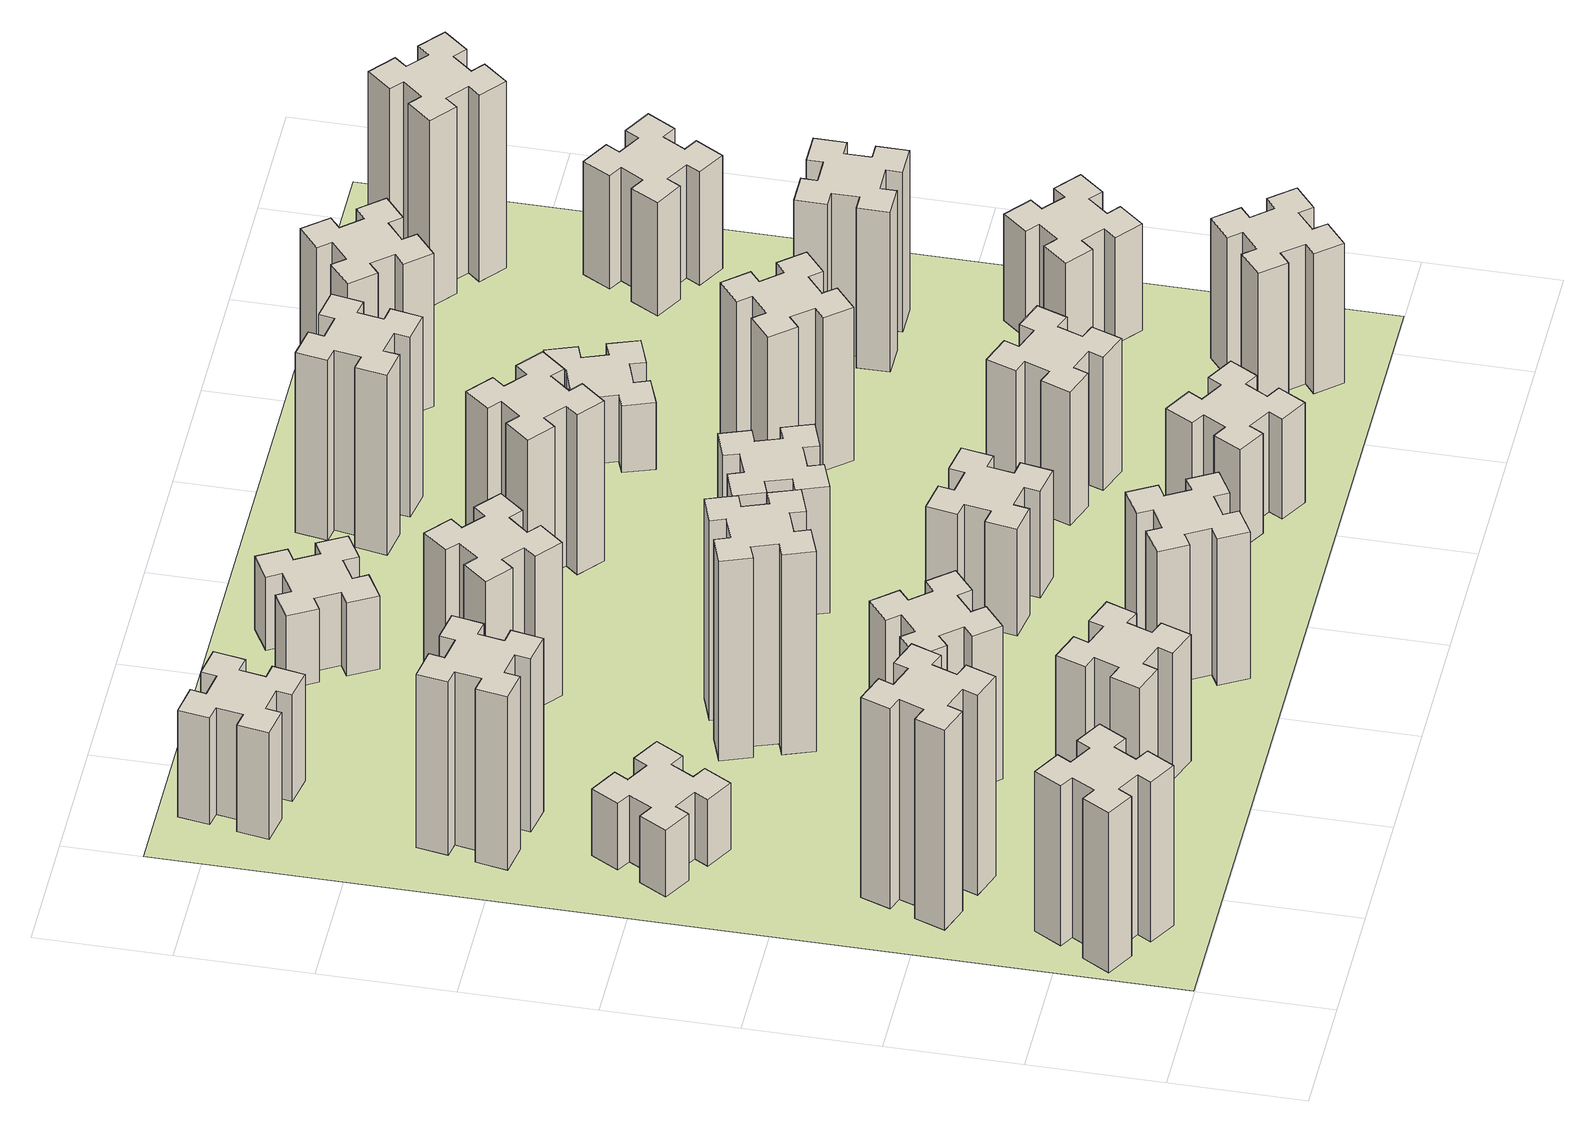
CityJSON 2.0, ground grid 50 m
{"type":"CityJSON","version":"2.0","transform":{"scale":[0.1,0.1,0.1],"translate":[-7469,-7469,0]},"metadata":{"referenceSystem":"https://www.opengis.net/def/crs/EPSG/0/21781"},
"CityObjects":{
"building1":{"type":"Building","attributes":{"class":"1000","function":"1000","usage":"1000","yearOfConstruction":2016,"roofType":"1000","measuredHeight":72,"storeysAboveGround":30,"storeysBelowGround":0},"geometry":[{"type":"Solid","lod":"1","boundaries":[[[[0,1,2,3,4,5,6,7,8,9,10,11,12,13,14,15,16,17,18,19]],[[17,16,20,21]],[[16,15,22,20]],[[15,14,23,22]],[[14,13,24,23]],[[13,12,25,24]],[[12,11,26,25]],[[11,10,27,26]],[[10,9,28,27]],[[9,8,29,28]],[[8,7,30,29]],[[7,6,31,30]],[[6,5,32,31]],[[5,4,33,32]],[[4,3,34,33]],[[3,2,35,34]],[[2,1,36,35]],[[1,0,37,36]],[[0,19,38,37]],[[19,18,39,38]],[[18,17,21,39]],[[24,25,26,27,28,29,30,31,32,33,34,35,36,37,38,39,21,20,22,23]]]]}]},
"building2":{"type":"Building","attributes":{"class":"1000","function":"1000","usage":"1000","yearOfConstruction":2016,"roofType":"1000","measuredHeight":90,"storeysAboveGround":30,"storeysBelowGround":0},"geometry":[{"type":"Solid","lod":"1","boundaries":[[[[40,41,42,43,44,45,46,47,48,49,50,51,52,53,54,55,56,57,58,59]],[[57,56,60,61]],[[56,55,62,60]],[[55,54,63,62]],[[54,53,64,63]],[[53,52,65,64]],[[52,51,66,65]],[[51,50,67,66]],[[50,49,68,67]],[[49,48,69,68]],[[48,47,70,69]],[[47,46,71,70]],[[46,45,72,71]],[[45,44,73,72]],[[44,43,74,73]],[[43,42,75,74]],[[42,41,76,75]],[[41,40,77,76]],[[40,59,78,77]],[[59,58,79,78]],[[58,57,61,79]],[[64,65,66,67,68,69,70,71,72,73,74,75,76,77,78,79,61,60,62,63]]]]}]},
"building3":{"type":"Building","attributes":{"class":"1000","function":"1000","usage":"1000","yearOfConstruction":2016,"roofType":"1000","measuredHeight":30,"storeysAboveGround":30,"storeysBelowGround":0},"geometry":[{"type":"Solid","lod":"1","boundaries":[[[[80,81,82,83,84,85,86,87,88,89,90,91,92,93,94,95,96,97,98,99]],[[97,96,100,101]],[[96,95,102,100]],[[95,94,103,102]],[[94,93,104,103]],[[93,92,105,104]],[[92,91,106,105]],[[91,90,107,106]],[[90,89,108,107]],[[89,88,109,108]],[[88,87,110,109]],[[87,86,111,110]],[[86,85,112,111]],[[85,84,113,112]],[[84,83,114,113]],[[83,82,115,114]],[[82,81,116,115]],[[81,80,117,116]],[[80,99,118,117]],[[99,98,119,118]],[[98,97,101,119]],[[104,105,106,107,108,109,110,111,112,113,114,115,116,117,118,119,101,100,102,103]]]]}]},
"building4":{"type":"Building","attributes":{"class":"1000","function":"1000","usage":"1000","yearOfConstruction":2016,"roofType":"1000","measuredHeight":78,"storeysAboveGround":30,"storeysBelowGround":0},"geometry":[{"type":"Solid","lod":"1","boundaries":[[[[120,121,122,123,124,125,126,127,128,129,130,131,132,133,134,135,136,137,138,139]],[[137,136,140,141]],[[136,135,142,140]],[[135,134,143,142]],[[134,133,144,143]],[[133,132,145,144]],[[132,131,146,145]],[[131,130,147,146]],[[130,129,148,147]],[[129,128,149,148]],[[128,127,150,149]],[[127,126,151,150]],[[126,125,152,151]],[[125,124,153,152]],[[124,123,154,153]],[[123,122,155,154]],[[122,121,156,155]],[[121,120,157,156]],[[120,139,158,157]],[[139,138,159,158]],[[138,137,141,159]],[[144,145,146,147,148,149,150,151,152,153,154,155,156,157,158,159,141,140,142,143]]]]}]},
"building5":{"type":"Building","attributes":{"class":"1000","function":"1000","usage":"1000","yearOfConstruction":2016,"roofType":"1000","measuredHeight":57,"storeysAboveGround":30,"storeysBelowGround":0},"geometry":[{"type":"Solid","lod":"1","boundaries":[[[[160,161,162,163,164,165,166,167,168,169,170,171,172,173,174,175,176,177,178,179]],[[177,176,180,181]],[[176,175,182,180]],[[175,174,183,182]],[[174,173,184,183]],[[173,172,185,184]],[[172,171,186,185]],[[171,170,187,186]],[[170,169,188,187]],[[169,168,189,188]],[[168,167,190,189]],[[167,166,191,190]],[[166,165,192,191]],[[165,164,193,192]],[[164,163,194,193]],[[163,162,195,194]],[[162,161,196,195]],[[161,160,197,196]],[[160,179,198,197]],[[179,178,199,198]],[[178,177,181,199]],[[184,185,186,187,188,189,190,191,192,193,194,195,196,197,198,199,181,180,182,183]]]]}]},
"building6":{"type":"Building","attributes":{"class":"1000","function":"1000","usage":"1000","yearOfConstruction":2016,"roofType":"1000","measuredHeight":69,"storeysAboveGround":30,"storeysBelowGround":0},"geometry":[{"type":"Solid","lod":"1","boundaries":[[[[200,201,202,203,204,205,206,207,208,209,210,211,212,213,214,215,216,217,218,219]],[[217,216,220,221]],[[216,215,222,220]],[[215,214,223,222]],[[214,213,224,223]],[[213,212,225,224]],[[212,211,226,225]],[[211,210,227,226]],[[210,209,228,227]],[[209,208,229,228]],[[208,207,230,229]],[[207,206,231,230]],[[206,205,232,231]],[[205,204,233,232]],[[204,203,234,233]],[[203,202,235,234]],[[202,201,236,235]],[[201,200,237,236]],[[200,219,238,237]],[[219,218,239,238]],[[218,217,221,239]],[[224,225,226,227,228,229,230,231,232,233,234,235,236,237,238,239,221,220,222,223]]]]}]},
"building7":{"type":"Building","attributes":{"class":"1000","function":"1000","usage":"1000","yearOfConstruction":2016,"roofType":"1000","measuredHeight":48,"storeysAboveGround":30,"storeysBelowGround":0},"geometry":[{"type":"Solid","lod":"1","boundaries":[[[[240,241,242,243,244,245,246,247,248,249,250,251,252,253,254,255,256,257,258,259]],[[257,256,260,261]],[[256,255,262,260]],[[255,254,263,262]],[[254,253,264,263]],[[253,252,265,264]],[[252,251,266,265]],[[251,250,267,266]],[[250,249,268,267]],[[249,248,269,268]],[[248,247,270,269]],[[247,246,271,270]],[[246,245,272,271]],[[245,244,273,272]],[[244,243,274,273]],[[243,242,275,274]],[[242,241,276,275]],[[241,240,277,276]],[[240,259,278,277]],[[259,258,279,278]],[[258,257,261,279]],[[264,265,266,267,268,269,270,271,272,273,274,275,276,277,278,279,261,260,262,263]]]]}]},
"building8":{"type":"Building","attributes":{"class":"1000","function":"1000","usage":"1000","yearOfConstruction":2016,"roofType":"1000","measuredHeight":90,"storeysAboveGround":30,"storeysBelowGround":0},"geometry":[{"type":"Solid","lod":"1","boundaries":[[[[280,281,282,283,284,285,286,287,288,289,290,291,292,293,294,295,296,297,298,299]],[[297,296,300,301]],[[296,295,302,300]],[[295,294,303,302]],[[294,293,304,303]],[[293,292,305,304]],[[292,291,306,305]],[[291,290,307,306]],[[290,289,308,307]],[[289,288,309,308]],[[288,287,310,309]],[[287,286,311,310]],[[286,285,312,311]],[[285,284,313,312]],[[284,283,314,313]],[[283,282,315,314]],[[282,281,316,315]],[[281,280,317,316]],[[280,299,318,317]],[[299,298,319,318]],[[298,297,301,319]],[[304,305,306,307,308,309,310,311,312,313,314,315,316,317,318,319,301,300,302,303]]]]}]},
"building9":{"type":"Building","attributes":{"class":"1000","function":"1000","usage":"1000","yearOfConstruction":2016,"roofType":"1000","measuredHeight":66,"storeysAboveGround":30,"storeysBelowGround":0},"geometry":[{"type":"Solid","lod":"1","boundaries":[[[[320,321,322,323,324,325,326,327,328,329,330,331,332,333,334,335,336,337,338,339]],[[337,336,340,341]],[[336,335,342,340]],[[335,334,343,342]],[[334,333,344,343]],[[333,332,345,344]],[[332,331,346,345]],[[331,330,347,346]],[[330,329,348,347]],[[329,328,349,348]],[[328,327,350,349]],[[327,326,351,350]],[[326,325,352,351]],[[325,324,353,352]],[[324,323,354,353]],[[323,322,355,354]],[[322,321,356,355]],[[321,320,357,356]],[[320,339,358,357]],[[339,338,359,358]],[[338,337,341,359]],[[344,345,346,347,348,349,350,351,352,353,354,355,356,357,358,359,341,340,342,343]]]]}]},
"building10":{"type":"Building","attributes":{"class":"1000","function":"1000","usage":"1000","yearOfConstruction":2016,"roofType":"1000","measuredHeight":69,"storeysAboveGround":30,"storeysBelowGround":0},"geometry":[{"type":"Solid","lod":"1","boundaries":[[[[360,361,362,363,364,365,366,367,368,369,370,371,372,373,374,375,376,377,378,379]],[[377,376,380,381]],[[376,375,382,380]],[[375,374,383,382]],[[374,373,384,383]],[[373,372,385,384]],[[372,371,386,385]],[[371,370,387,386]],[[370,369,388,387]],[[369,368,389,388]],[[368,367,390,389]],[[367,366,391,390]],[[366,365,392,391]],[[365,364,393,392]],[[364,363,394,393]],[[363,362,395,394]],[[362,361,396,395]],[[361,360,397,396]],[[360,379,398,397]],[[379,378,399,398]],[[378,377,381,399]],[[384,385,386,387,388,389,390,391,392,393,394,395,396,397,398,399,381,380,382,383]]]]}]},
"building11":{"type":"Building","attributes":{"class":"1000","function":"1000","usage":"1000","yearOfConstruction":2016,"roofType":"1000","measuredHeight":33,"storeysAboveGround":30,"storeysBelowGround":0},"geometry":[{"type":"Solid","lod":"1","boundaries":[[[[400,401,402,403,404,405,406,407,408,409,410,411,412,413,414,415,416,417,418,419]],[[417,416,420,421]],[[416,415,422,420]],[[415,414,423,422]],[[414,413,424,423]],[[413,412,425,424]],[[412,411,426,425]],[[411,410,427,426]],[[410,409,428,427]],[[409,408,429,428]],[[408,407,430,429]],[[407,406,431,430]],[[406,405,432,431]],[[405,404,433,432]],[[404,403,434,433]],[[403,402,435,434]],[[402,401,436,435]],[[401,400,437,436]],[[400,419,438,437]],[[419,418,439,438]],[[418,417,421,439]],[[424,425,426,427,428,429,430,431,432,433,434,435,436,437,438,439,421,420,422,423]]]]}]},
"building12":{"type":"Building","attributes":{"class":"1000","function":"1000","usage":"1000","yearOfConstruction":2016,"roofType":"1000","measuredHeight":48,"storeysAboveGround":30,"storeysBelowGround":0},"geometry":[{"type":"Solid","lod":"1","boundaries":[[[[440,441,442,443,444,445,446,447,448,449,450,451,452,453,454,455,456,457,458,459]],[[457,456,460,461]],[[456,455,462,460]],[[455,454,463,462]],[[454,453,464,463]],[[453,452,465,464]],[[452,451,466,465]],[[451,450,467,466]],[[450,449,468,467]],[[449,448,469,468]],[[448,447,470,469]],[[447,446,471,470]],[[446,445,472,471]],[[445,444,473,472]],[[444,443,474,473]],[[443,442,475,474]],[[442,441,476,475]],[[441,440,477,476]],[[440,459,478,477]],[[459,458,479,478]],[[458,457,461,479]],[[464,465,466,467,468,469,470,471,472,473,474,475,476,477,478,479,461,460,462,463]]]]}]},
"building13":{"type":"Building","attributes":{"class":"1000","function":"1000","usage":"1000","yearOfConstruction":2016,"roofType":"1000","measuredHeight":57,"storeysAboveGround":30,"storeysBelowGround":0},"geometry":[{"type":"Solid","lod":"1","boundaries":[[[[480,481,482,483,484,485,486,487,488,489,490,491,492,493,494,495,496,497,498,499]],[[497,496,500,501]],[[496,495,502,500]],[[495,494,503,502]],[[494,493,504,503]],[[493,492,505,504]],[[492,491,506,505]],[[491,490,507,506]],[[490,489,508,507]],[[489,488,509,508]],[[488,487,510,509]],[[487,486,511,510]],[[486,485,512,511]],[[485,484,513,512]],[[484,483,514,513]],[[483,482,515,514]],[[482,481,516,515]],[[481,480,517,516]],[[480,499,518,517]],[[499,498,519,518]],[[498,497,501,519]],[[504,505,506,507,508,509,510,511,512,513,514,515,516,517,518,519,501,500,502,503]]]]}]},
"building14":{"type":"Building","attributes":{"class":"1000","function":"1000","usage":"1000","yearOfConstruction":2016,"roofType":"1000","measuredHeight":72,"storeysAboveGround":30,"storeysBelowGround":0},"geometry":[{"type":"Solid","lod":"1","boundaries":[[[[520,521,522,523,524,525,526,527,528,529,530,531,532,533,534,535,536,537,538,539]],[[537,536,540,541]],[[536,535,542,540]],[[535,534,543,542]],[[534,533,544,543]],[[533,532,545,544]],[[532,531,546,545]],[[531,530,547,546]],[[530,529,548,547]],[[529,528,549,548]],[[528,527,550,549]],[[527,526,551,550]],[[526,525,552,551]],[[525,524,553,552]],[[524,523,554,553]],[[523,522,555,554]],[[522,521,556,555]],[[521,520,557,556]],[[520,539,558,557]],[[539,538,559,558]],[[538,537,541,559]],[[544,545,546,547,548,549,550,551,552,553,554,555,556,557,558,559,541,540,542,543]]]]}]},
"building15":{"type":"Building","attributes":{"class":"1000","function":"1000","usage":"1000","yearOfConstruction":2016,"roofType":"1000","measuredHeight":45,"storeysAboveGround":30,"storeysBelowGround":0},"geometry":[{"type":"Solid","lod":"1","boundaries":[[[[560,561,562,563,564,565,566,567,568,569,570,571,572,573,574,575,576,577,578,579]],[[577,576,580,581]],[[576,575,582,580]],[[575,574,583,582]],[[574,573,584,583]],[[573,572,585,584]],[[572,571,586,585]],[[571,570,587,586]],[[570,569,588,587]],[[569,568,589,588]],[[568,567,590,589]],[[567,566,591,590]],[[566,565,592,591]],[[565,564,593,592]],[[564,563,594,593]],[[563,562,595,594]],[[562,561,596,595]],[[561,560,597,596]],[[560,579,598,597]],[[579,578,599,598]],[[578,577,581,599]],[[584,585,586,587,588,589,590,591,592,593,594,595,596,597,598,599,581,580,582,583]]]]}]},
"building16":{"type":"Building","attributes":{"class":"1000","function":"1000","usage":"1000","yearOfConstruction":2016,"roofType":"1000","measuredHeight":60,"storeysAboveGround":30,"storeysBelowGround":0},"geometry":[{"type":"Solid","lod":"1","boundaries":[[[[600,601,602,603,604,605,606,607,608,609,610,611,612,613,614,615,616,617,618,619]],[[617,616,620,621]],[[616,615,622,620]],[[615,614,623,622]],[[614,613,624,623]],[[613,612,625,624]],[[612,611,626,625]],[[611,610,627,626]],[[610,609,628,627]],[[609,608,629,628]],[[608,607,630,629]],[[607,606,631,630]],[[606,605,632,631]],[[605,604,633,632]],[[604,603,634,633]],[[603,602,635,634]],[[602,601,636,635]],[[601,600,637,636]],[[600,619,638,637]],[[619,618,639,638]],[[618,617,621,639]],[[624,625,626,627,628,629,630,631,632,633,634,635,636,637,638,639,621,620,622,623]]]]}]},
"building17":{"type":"Building","attributes":{"class":"1000","function":"1000","usage":"1000","yearOfConstruction":2016,"roofType":"1000","measuredHeight":81,"storeysAboveGround":30,"storeysBelowGround":0},"geometry":[{"type":"Solid","lod":"1","boundaries":[[[[640,641,642,643,644,645,646,647,648,649,650,651,652,653,654,655,656,657,658,659]],[[657,656,660,661]],[[656,655,662,660]],[[655,654,663,662]],[[654,653,664,663]],[[653,652,665,664]],[[652,651,666,665]],[[651,650,667,666]],[[650,649,668,667]],[[649,648,669,668]],[[648,647,670,669]],[[647,646,671,670]],[[646,645,672,671]],[[645,644,673,672]],[[644,643,674,673]],[[643,642,675,674]],[[642,641,676,675]],[[641,640,677,676]],[[640,659,678,677]],[[659,658,679,678]],[[658,657,661,679]],[[664,665,666,667,668,669,670,671,672,673,674,675,676,677,678,679,661,660,662,663]]]]}]},
"building18":{"type":"Building","attributes":{"class":"1000","function":"1000","usage":"1000","yearOfConstruction":2016,"roofType":"1000","measuredHeight":69,"storeysAboveGround":30,"storeysBelowGround":0},"geometry":[{"type":"Solid","lod":"1","boundaries":[[[[680,681,682,683,684,685,686,687,688,689,690,691,692,693,694,695,696,697,698,699]],[[697,696,700,701]],[[696,695,702,700]],[[695,694,703,702]],[[694,693,704,703]],[[693,692,705,704]],[[692,691,706,705]],[[691,690,707,706]],[[690,689,708,707]],[[689,688,709,708]],[[688,687,710,709]],[[687,686,711,710]],[[686,685,712,711]],[[685,684,713,712]],[[684,683,714,713]],[[683,682,715,714]],[[682,681,716,715]],[[681,680,717,716]],[[680,699,718,717]],[[699,698,719,718]],[[698,697,701,719]],[[704,705,706,707,708,709,710,711,712,713,714,715,716,717,718,719,701,700,702,703]]]]}]},
"building19":{"type":"Building","attributes":{"class":"1000","function":"1000","usage":"1000","yearOfConstruction":2016,"roofType":"1000","measuredHeight":30,"storeysAboveGround":30,"storeysBelowGround":0},"geometry":[{"type":"Solid","lod":"1","boundaries":[[[[720,721,722,723,724,725,726,727,728,729,730,731,732,733,734,735,736,737,738,739]],[[737,736,740,741]],[[736,735,742,740]],[[735,734,743,742]],[[734,733,744,743]],[[733,732,745,744]],[[732,731,746,745]],[[731,730,747,746]],[[730,729,748,747]],[[729,728,749,748]],[[728,727,750,749]],[[727,726,751,750]],[[726,725,752,751]],[[725,724,753,752]],[[724,723,754,753]],[[723,722,755,754]],[[722,721,756,755]],[[721,720,757,756]],[[720,739,758,757]],[[739,738,759,758]],[[738,737,741,759]],[[744,745,746,747,748,749,750,751,752,753,754,755,756,757,758,759,741,740,742,743]]]]}]},
"building20":{"type":"Building","attributes":{"class":"1000","function":"1000","usage":"1000","yearOfConstruction":2016,"roofType":"1000","measuredHeight":63,"storeysAboveGround":30,"storeysBelowGround":0},"geometry":[{"type":"Solid","lod":"1","boundaries":[[[[760,761,762,763,764,765,766,767,768,769,770,771,772,773,774,775,776,777,778,779]],[[777,776,780,781]],[[776,775,782,780]],[[775,774,783,782]],[[774,773,784,783]],[[773,772,785,784]],[[772,771,786,785]],[[771,770,787,786]],[[770,769,788,787]],[[769,768,789,788]],[[768,767,790,789]],[[767,766,791,790]],[[766,765,792,791]],[[765,764,793,792]],[[764,763,794,793]],[[763,762,795,794]],[[762,761,796,795]],[[761,760,797,796]],[[760,779,798,797]],[[779,778,799,798]],[[778,777,781,799]],[[784,785,786,787,788,789,790,791,792,793,794,795,796,797,798,799,781,780,782,783]]]]}]},
"building21":{"type":"Building","attributes":{"class":"1000","function":"1000","usage":"1000","yearOfConstruction":2016,"roofType":"1000","measuredHeight":69,"storeysAboveGround":30,"storeysBelowGround":0},"geometry":[{"type":"Solid","lod":"1","boundaries":[[[[800,801,802,803,804,805,806,807,808,809,810,811,812,813,814,815,816,817,818,819]],[[817,816,820,821]],[[816,815,822,820]],[[815,814,823,822]],[[814,813,824,823]],[[813,812,825,824]],[[812,811,826,825]],[[811,810,827,826]],[[810,809,828,827]],[[809,808,829,828]],[[808,807,830,829]],[[807,806,831,830]],[[806,805,832,831]],[[805,804,833,832]],[[804,803,834,833]],[[803,802,835,834]],[[802,801,836,835]],[[801,800,837,836]],[[800,819,838,837]],[[819,818,839,838]],[[818,817,821,839]],[[824,825,826,827,828,829,830,831,832,833,834,835,836,837,838,839,821,820,822,823]]]]}]},
"building22":{"type":"Building","attributes":{"class":"1000","function":"1000","usage":"1000","yearOfConstruction":2016,"roofType":"1000","measuredHeight":48,"storeysAboveGround":30,"storeysBelowGround":0},"geometry":[{"type":"Solid","lod":"1","boundaries":[[[[840,841,842,843,844,845,846,847,848,849,850,851,852,853,854,855,856,857,858,859]],[[857,856,860,861]],[[856,855,862,860]],[[855,854,863,862]],[[854,853,864,863]],[[853,852,865,864]],[[852,851,866,865]],[[851,850,867,866]],[[850,849,868,867]],[[849,848,869,868]],[[848,847,870,869]],[[847,846,871,870]],[[846,845,872,871]],[[845,844,873,872]],[[844,843,874,873]],[[843,842,875,874]],[[842,841,876,875]],[[841,840,877,876]],[[840,859,878,877]],[[859,858,879,878]],[[858,857,861,879]],[[864,865,866,867,868,869,870,871,872,873,874,875,876,877,878,879,861,860,862,863]]]]}]},
"building23":{"type":"Building","attributes":{"class":"1000","function":"1000","usage":"1000","yearOfConstruction":2016,"roofType":"1000","measuredHeight":72,"storeysAboveGround":30,"storeysBelowGround":0},"geometry":[{"type":"Solid","lod":"1","boundaries":[[[[880,881,882,883,884,885,886,887,888,889,890,891,892,893,894,895,896,897,898,899]],[[897,896,900,901]],[[896,895,902,900]],[[895,894,903,902]],[[894,893,904,903]],[[893,892,905,904]],[[892,891,906,905]],[[891,890,907,906]],[[890,889,908,907]],[[889,888,909,908]],[[888,887,910,909]],[[887,886,911,910]],[[886,885,912,911]],[[885,884,913,912]],[[884,883,914,913]],[[883,882,915,914]],[[882,881,916,915]],[[881,880,917,916]],[[880,899,918,917]],[[899,898,919,918]],[[898,897,901,919]],[[904,905,906,907,908,909,910,911,912,913,914,915,916,917,918,919,901,900,902,903]]]]}]},
"building24":{"type":"Building","attributes":{"class":"1000","function":"1000","usage":"1000","yearOfConstruction":2016,"roofType":"1000","measuredHeight":51,"storeysAboveGround":30,"storeysBelowGround":0},"geometry":[{"type":"Solid","lod":"1","boundaries":[[[[920,921,922,923,924,925,926,927,928,929,930,931,932,933,934,935,936,937,938,939]],[[937,936,940,941]],[[936,935,942,940]],[[935,934,943,942]],[[934,933,944,943]],[[933,932,945,944]],[[932,931,946,945]],[[931,930,947,946]],[[930,929,948,947]],[[929,928,949,948]],[[928,927,950,949]],[[927,926,951,950]],[[926,925,952,951]],[[925,924,953,952]],[[924,923,954,953]],[[923,922,955,954]],[[922,921,956,955]],[[921,920,957,956]],[[920,939,958,957]],[[939,938,959,958]],[[938,937,941,959]],[[944,945,946,947,948,949,950,951,952,953,954,955,956,957,958,959,941,940,942,943]]]]}]},
"building25":{"type":"Building","attributes":{"class":"1000","function":"1000","usage":"1000","yearOfConstruction":2016,"roofType":"1000","measuredHeight":84,"storeysAboveGround":30,"storeysBelowGround":0},"geometry":[{"type":"Solid","lod":"1","boundaries":[[[[960,961,962,963,964,965,966,967,968,969,970,971,972,973,974,975,976,977,978,979]],[[977,976,980,981]],[[976,975,982,980]],[[975,974,983,982]],[[974,973,984,983]],[[973,972,985,984]],[[972,971,986,985]],[[971,970,987,986]],[[970,969,988,987]],[[969,968,989,988]],[[968,967,990,989]],[[967,966,991,990]],[[966,965,992,991]],[[965,964,993,992]],[[964,963,994,993]],[[963,962,995,994]],[[962,961,996,995]],[[961,960,997,996]],[[960,979,998,997]],[[979,978,999,998]],[[978,977,981,999]],[[984,985,986,987,988,989,990,991,992,993,994,995,996,997,998,999,981,980,982,983]]]]}]},
"landuse1":{"type":"LandUse","attributes":{"name":"plot1","function":"1010"},"geometry":[{"type":"MultiSurface","lod":"1","boundaries":[[[1000,1001,1002,1003]]]}]}
},
"vertices":[
[177,305,0],[264,255,0],[234,203,0],[338,143,0],[398,247,0],[346,277,0],[396,364,0],[448,334,0],[508,438,0],[404,498,0],[374,446,0],[287,496,0],[317,548,0],[213,608,0],[153,504,0],[205,474,0],[155,387,0],[103,417,0],[43,313,0],[147,253,0],[155,387,720],[103,417,720],[205,474,720],[153,504,720],[213,608,720],[317,548,720],[287,496,720],[374,446,720],[404,498,720],[508,438,720],[448,334,720],[396,364,720],[346,277,720],[398,247,720],[338,143,720],[234,203,720],[264,255,720],[177,305,720],[147,253,720],[43,313,720],
[460,1102,0],[366,1136,0],[387,1192,0],[274,1233,0],[233,1120,0],[289,1100,0],[255,1006,0],[199,1027,0],[157,914,0],[270,873,0],[291,929,0],[385,895,0],[364,839,0],[477,797,0],[518,910,0],[462,931,0],[496,1025,0],[552,1004,0],[593,1117,0],[480,1158,0],[496,1025,900],[552,1004,900],[462,931,900],[518,910,900],[477,797,900],[364,839,900],[385,895,900],[291,929,900],[270,873,900],[157,914,900],[199,1027,900],[255,1006,900],[289,1100,900],[233,1120,900],[274,1233,900],[387,1192,900],[366,1136,900],[460,1102,900],[480,1158,900],[593,1117,900],
[277,1885,0],[364,1835,0],[334,1783,0],[438,1723,0],[498,1827,0],[446,1857,0],[496,1944,0],[548,1914,0],[608,2018,0],[504,2078,0],[474,2026,0],[387,2076,0],[417,2128,0],[313,2188,0],[253,2084,0],[305,2054,0],[255,1967,0],[203,1997,0],[143,1893,0],[247,1833,0],[255,1967,300],[203,1997,300],[305,2054,300],[253,2084,300],[313,2188,300],[417,2128,300],[387,2076,300],[474,2026,300],[504,2078,300],[608,2018,300],[548,1914,300],[496,1944,300],[446,1857,300],[498,1827,300],[438,1723,300],[334,1783,300],[364,1835,300],[277,1885,300],[247,1833,300],[143,1893,300],
[475,2527,0],[492,2625,0],[551,2615,0],[572,2733,0],[454,2754,0],[444,2695,0],[345,2712,0],[356,2771,0],[237,2792,0],[217,2674,0],[276,2664,0],[258,2565,0],[199,2576,0],[178,2457,0],[297,2437,0],[307,2496,0],[405,2478,0],[395,2419,0],[513,2398,0],[534,2517,0],[405,2478,780],[395,2419,780],[307,2496,780],[297,2437,780],[178,2457,780],[199,2576,780],[258,2565,780],[276,2664,780],[217,2674,780],[237,2792,780],[356,2771,780],[345,2712,780],[444,2695,780],[454,2754,780],[572,2733,780],[551,2615,780],[492,2625,780],[475,2527,780],[534,2517,780],[513,2398,780],
[1202,391,0],[1236,485,0],[1292,464,0],[1333,577,0],[1220,618,0],[1200,562,0],[1106,596,0],[1127,652,0],[1014,693,0],[973,580,0],[1029,560,0],[995,466,0],[939,487,0],[897,374,0],[1010,333,0],[1031,389,0],[1125,355,0],[1104,299,0],[1217,257,0],[1258,370,0],[1125,355,570],[1104,299,570],[1031,389,570],[1010,333,570],[897,374,570],[939,487,570],[995,466,570],[1029,560,570],[973,580,570],[1014,693,570],[1127,652,570],[1106,596,570],[1200,562,570],[1220,618,570],[1333,577,570],[1292,464,570],[1236,485,570],[1202,391,570],[1258,370,570],[1217,257,570],
[1048,999,0],[1124,1063,0],[1163,1017,0],[1255,1094,0],[1178,1186,0],[1132,1148,0],[1067,1224,0],[1113,1263,0],[1036,1355,0],[944,1278,0],[983,1232,0],[906,1167,0],[868,1213,0],[776,1136,0],[853,1044,0],[899,1083,0],[963,1006,0],[917,968,0],[994,876,0],[1086,953,0],[963,1006,690],[917,968,690],[899,1083,690],[853,1044,690],[776,1136,690],[868,1213,690],[906,1167,690],[983,1232,690],[944,1278,690],[1036,1355,690],[1113,1263,690],[1067,1224,690],[1132,1148,690],[1178,1186,690],[1255,1094,690],[1163,1017,690],[1124,1063,690],[1048,999,690],[1086,953,690],[994,876,690],
[444,3535,0],[345,3552,0],[356,3611,0],[237,3632,0],[217,3514,0],[276,3504,0],[258,3405,0],[199,3416,0],[178,3297,0],[297,3277,0],[307,3336,0],[405,3318,0],[395,3259,0],[513,3238,0],[534,3357,0],[475,3367,0],[492,3465,0],[551,3455,0],[572,3573,0],[454,3594,0],[492,3465,480],[551,3455,480],[475,3367,480],[534,3357,480],[513,3238,480],[395,3259,480],[405,3318,480],[307,3336,480],[297,3277,480],[178,3297,480],[199,3416,480],[258,3405,480],[276,3504,480],[217,3514,480],[237,3632,480],[356,3611,480],[345,3552,480],[444,3535,480],[454,3594,480],[572,3573,480],
[1236,1746,0],[1202,1840,0],[1258,1860,0],[1217,1973,0],[1104,1932,0],[1125,1876,0],[1031,1842,0],[1010,1898,0],[897,1857,0],[939,1744,0],[995,1765,0],[1029,1671,0],[973,1650,0],[1014,1537,0],[1127,1579,0],[1106,1635,0],[1200,1669,0],[1220,1613,0],[1333,1654,0],[1292,1767,0],[1200,1669,900],[1220,1613,900],[1106,1635,900],[1127,1579,900],[1014,1537,900],[973,1650,900],[1029,1671,900],[995,1765,900],[939,1744,900],[897,1857,900],[1010,1898,900],[1031,1842,900],[1125,1876,900],[1104,1932,900],[1217,1973,900],[1258,1860,900],[1202,1840,900],[1236,1746,900],[1292,1767,900],[1333,1654,900],
[1635,364,0],[1685,277,0],[1633,247,0],[1693,143,0],[1797,203,0],[1767,255,0],[1854,305,0],[1884,253,0],[1988,313,0],[1928,417,0],[1876,387,0],[1826,474,0],[1878,504,0],[1818,608,0],[1714,548,0],[1744,496,0],[1657,446,0],[1627,498,0],[1523,438,0],[1583,334,0],[1657,446,660],[1627,498,660],[1744,496,660],[1714,548,660],[1818,608,660],[1878,504,660],[1826,474,660],[1876,387,660],[1928,417,660],[1988,313,660],[1884,253,660],[1854,305,660],[1767,255,660],[1797,203,660],[1693,143,660],[1633,247,660],[1685,277,660],[1635,364,660],[1583,334,660],[1523,438,660],
[1167,2586,0],[1232,2663,0],[1278,2624,0],[1355,2716,0],[1263,2793,0],[1224,2747,0],[1148,2812,0],[1186,2858,0],[1094,2935,0],[1017,2843,0],[1063,2804,0],[999,2728,0],[953,2766,0],[876,2674,0],[968,2597,0],[1006,2643,0],[1083,2579,0],[1044,2533,0],[1136,2456,0],[1213,2548,0],[1083,2579,690],[1044,2533,690],[1006,2643,690],[968,2597,690],[876,2674,690],[953,2766,690],[999,2728,690],[1063,2804,690],[1017,2843,690],[1094,2935,690],[1186,2858,690],[1148,2812,690],[1224,2747,690],[1263,2793,690],[1355,2716,690],[1278,2624,690],[1232,2663,690],[1167,2586,690],[1213,2548,690],[1136,2456,690],
[1336,3347,0],[1286,3434,0],[1338,3464,0],[1278,3568,0],[1174,3508,0],[1204,3456,0],[1117,3406,0],[1087,3458,0],[983,3398,0],[1043,3294,0],[1095,3324,0],[1145,3237,0],[1093,3207,0],[1153,3103,0],[1257,3163,0],[1227,3215,0],[1314,3265,0],[1344,3213,0],[1448,3273,0],[1388,3377,0],[1314,3265,330],[1344,3213,330],[1227,3215,330],[1257,3163,330],[1153,3103,330],[1093,3207,330],[1145,3237,330],[1095,3324,330],[1043,3294,330],[983,3398,330],[1087,3458,330],[1117,3406,330],[1204,3456,330],[1174,3508,330],[1278,3568,330],[1338,3464,330],[1286,3434,330],[1336,3347,330],[1388,3377,330],[1448,3273,330],
[2055,1047,0],[2072,1145,0],[2131,1135,0],[2152,1253,0],[2034,1274,0],[2024,1215,0],[1925,1232,0],[1936,1291,0],[1817,1312,0],[1797,1194,0],[1856,1184,0],[1838,1085,0],[1779,1096,0],[1758,977,0],[1877,957,0],[1887,1016,0],[1985,998,0],[1975,939,0],[2093,918,0],[2114,1037,0],[1985,998,480],[1975,939,480],[1887,1016,480],[1877,957,480],[1758,977,480],[1779,1096,480],[1838,1085,480],[1856,1184,480],[1797,1194,480],[1817,1312,480],[1936,1291,480],[1925,1232,480],[2024,1215,480],[2034,1274,480],[2152,1253,480],[2131,1135,480],[2072,1145,480],[2055,1047,480],[2114,1037,480],[2093,918,480],
[1846,1735,0],[1940,1769,0],[1960,1713,0],[2073,1754,0],[2032,1867,0],[1976,1846,0],[1942,1940,0],[1998,1960,0],[1957,2073,0],[1844,2032,0],[1865,1976,0],[1771,1942,0],[1750,1998,0],[1637,1957,0],[1679,1844,0],[1735,1865,0],[1769,1771,0],[1713,1750,0],[1754,1637,0],[1867,1679,0],[1769,1771,570],[1713,1750,570],[1735,1865,570],[1679,1844,570],[1637,1957,570],[1750,1998,570],[1771,1942,570],[1865,1976,570],[1844,2032,570],[1957,2073,570],[1998,1960,570],[1942,1940,570],[1976,1846,570],[2032,1867,570],[2073,1754,570],[1960,1713,570],[1940,1769,570],[1846,1735,570],[1867,1679,570],[1754,1637,570],
[1907,2586,0],[1972,2663,0],[2018,2624,0],[2095,2716,0],[2003,2793,0],[1964,2747,0],[1888,2812,0],[1926,2858,0],[1834,2935,0],[1757,2843,0],[1803,2804,0],[1739,2728,0],[1693,2766,0],[1616,2674,0],[1708,2597,0],[1746,2643,0],[1823,2579,0],[1784,2533,0],[1876,2456,0],[1953,2548,0],[1823,2579,720],[1784,2533,720],[1746,2643,720],[1708,2597,720],[1616,2674,720],[1693,2766,720],[1739,2728,720],[1803,2804,720],[1757,2843,720],[1834,2935,720],[1926,2858,720],[1888,2812,720],[1964,2747,720],[2003,2793,720],[2095,2716,720],[2018,2624,720],[1972,2663,720],[1907,2586,720],[1953,2548,720],[1876,2456,720],
[2497,305,0],[2584,255,0],[2554,203,0],[2658,143,0],[2718,247,0],[2666,277,0],[2716,364,0],[2768,334,0],[2828,438,0],[2724,498,0],[2694,446,0],[2607,496,0],[2637,548,0],[2533,608,0],[2473,504,0],[2525,474,0],[2475,387,0],[2423,417,0],[2363,313,0],[2467,253,0],[2475,387,450],[2423,417,450],[2525,474,450],[2473,504,450],[2533,608,450],[2637,548,450],[2607,496,450],[2694,446,450],[2724,498,450],[2828,438,450],[2768,334,450],[2716,364,450],[2666,277,450],[2718,247,450],[2658,143,450],[2554,203,450],[2584,255,450],[2497,305,450],[2467,253,450],[2363,313,450],
[2682,931,0],[2716,1025,0],[2772,1004,0],[2813,1117,0],[2700,1158,0],[2680,1102,0],[2586,1136,0],[2607,1192,0],[2494,1233,0],[2453,1120,0],[2509,1100,0],[2475,1006,0],[2419,1027,0],[2377,914,0],[2490,873,0],[2511,929,0],[2605,895,0],[2584,839,0],[2697,797,0],[2738,910,0],[2605,895,600],[2584,839,600],[2511,929,600],[2490,873,600],[2377,914,600],[2419,1027,600],[2475,1006,600],[2509,1100,600],[2453,1120,600],[2494,1233,600],[2607,1192,600],[2586,1136,600],[2680,1102,600],[2700,1158,600],[2813,1117,600],[2772,1004,600],[2716,1025,600],[2682,931,600],[2738,910,600],[2697,797,600],
[1887,3236,0],[1985,3218,0],[1975,3159,0],[2093,3138,0],[2114,3257,0],[2055,3267,0],[2072,3365,0],[2131,3355,0],[2152,3473,0],[2034,3494,0],[2024,3435,0],[1925,3452,0],[1936,3511,0],[1817,3532,0],[1797,3414,0],[1856,3404,0],[1838,3305,0],[1779,3316,0],[1758,3197,0],[1877,3177,0],[1838,3305,810],[1779,3316,810],[1856,3404,810],[1797,3414,810],[1817,3532,810],[1936,3511,810],[1925,3452,810],[2024,3435,810],[2034,3494,810],[2152,3473,810],[2131,3355,810],[2072,3365,810],[2055,3267,810],[2114,3257,810],[2093,3138,810],[1975,3159,810],[1985,3218,810],[1887,3236,810],[1877,3177,810],[1758,3197,810],
[2628,1839,0],[2704,1903,0],[2743,1857,0],[2835,1934,0],[2758,2026,0],[2712,1988,0],[2647,2064,0],[2693,2103,0],[2616,2195,0],[2524,2118,0],[2563,2072,0],[2486,2007,0],[2448,2053,0],[2356,1976,0],[2433,1884,0],[2479,1923,0],[2543,1846,0],[2497,1808,0],[2574,1716,0],[2666,1793,0],[2543,1846,690],[2497,1808,690],[2479,1923,690],[2433,1884,690],[2356,1976,690],[2448,2053,690],[2486,2007,690],[2563,2072,690],[2524,2118,690],[2616,2195,690],[2693,2103,690],[2647,2064,690],[2712,1988,690],[2758,2026,690],[2835,1934,690],[2743,1857,690],[2704,1903,690],[2628,1839,690],[2666,1793,690],[2574,1716,690],
[2375,2605,0],[2409,2511,0],[2353,2490,0],[2394,2377,0],[2507,2419,0],[2486,2475,0],[2580,2509,0],[2600,2453,0],[2713,2494,0],[2672,2607,0],[2616,2586,0],[2582,2680,0],[2638,2700,0],[2597,2813,0],[2484,2772,0],[2505,2716,0],[2411,2682,0],[2390,2738,0],[2277,2697,0],[2319,2584,0],[2411,2682,300],[2390,2738,300],[2505,2716,300],[2484,2772,300],[2597,2813,300],[2638,2700,300],[2582,2680,300],[2616,2586,300],[2672,2607,300],[2713,2494,300],[2600,2453,300],[2580,2509,300],[2486,2475,300],[2507,2419,300],[2394,2377,300],[2353,2490,300],[2409,2511,300],[2375,2605,300],[2319,2584,300],[2277,2697,300],
[3368,259,0],[3444,323,0],[3483,277,0],[3575,354,0],[3498,446,0],[3452,408,0],[3387,484,0],[3433,523,0],[3356,615,0],[3264,538,0],[3303,492,0],[3226,427,0],[3188,473,0],[3096,396,0],[3173,304,0],[3219,343,0],[3283,266,0],[3237,228,0],[3314,136,0],[3406,213,0],[3283,266,630],[3237,228,630],[3219,343,630],[3173,304,630],[3096,396,630],[3188,473,630],[3226,427,630],[3303,492,630],[3264,538,630],[3356,615,630],[3433,523,630],[3387,484,630],[3452,408,630],[3498,446,630],[3575,354,630],[3483,277,630],[3444,323,630],[3368,259,630],[3406,213,630],[3314,136,630],
[2628,3319,0],[2704,3383,0],[2743,3337,0],[2835,3414,0],[2758,3506,0],[2712,3468,0],[2647,3544,0],[2693,3583,0],[2616,3675,0],[2524,3598,0],[2563,3552,0],[2486,3487,0],[2448,3533,0],[2356,3456,0],[2433,3364,0],[2479,3403,0],[2543,3326,0],[2497,3288,0],[2574,3196,0],[2666,3273,0],[2543,3326,690],[2497,3288,690],[2479,3403,690],[2433,3364,690],[2356,3456,690],[2448,3533,690],[2486,3487,690],[2563,3552,690],[2524,3598,690],[2616,3675,690],[2693,3583,690],[2647,3544,690],[2712,3468,690],[2758,3506,690],[2835,3414,690],[2743,3337,690],[2704,3383,690],[2628,3319,690],[2666,3273,690],[2574,3196,690],
[3487,1006,0],[3552,1083,0],[3598,1044,0],[3675,1136,0],[3583,1213,0],[3544,1167,0],[3468,1232,0],[3506,1278,0],[3414,1355,0],[3337,1263,0],[3383,1224,0],[3319,1148,0],[3273,1186,0],[3196,1094,0],[3288,1017,0],[3326,1063,0],[3403,999,0],[3364,953,0],[3456,876,0],[3533,968,0],[3403,999,480],[3364,953,480],[3326,1063,480],[3288,1017,480],[3196,1094,480],[3273,1186,480],[3319,1148,480],[3383,1224,480],[3337,1263,480],[3414,1355,480],[3506,1278,480],[3468,1232,480],[3544,1167,480],[3583,1213,480],[3675,1136,480],[3598,1044,480],[3552,1083,480],[3487,1006,480],[3533,968,480],[3456,876,480],
[3125,1905,0],[3125,1805,0],[3065,1805,0],[3065,1685,0],[3185,1685,0],[3185,1745,0],[3285,1745,0],[3285,1685,0],[3405,1685,0],[3405,1805,0],[3345,1805,0],[3345,1905,0],[3405,1905,0],[3405,2025,0],[3285,2025,0],[3285,1965,0],[3185,1965,0],[3185,2025,0],[3065,2025,0],[3065,1905,0],[3185,1965,720],[3185,2025,720],[3285,1965,720],[3285,2025,720],[3405,2025,720],[3405,1905,720],[3345,1905,720],[3345,1805,720],[3405,1805,720],[3405,1685,720],[3285,1685,720],[3285,1745,720],[3185,1745,720],[3185,1685,720],[3065,1685,720],[3065,1805,720],[3125,1805,720],[3125,1905,720],[3065,1905,720],[3065,2025,720],
[3534,2666,0],[3447,2716,0],[3477,2768,0],[3373,2828,0],[3313,2724,0],[3365,2694,0],[3315,2607,0],[3263,2637,0],[3203,2533,0],[3307,2473,0],[3337,2525,0],[3424,2475,0],[3394,2423,0],[3498,2363,0],[3558,2467,0],[3506,2497,0],[3556,2584,0],[3608,2554,0],[3668,2658,0],[3564,2718,0],[3556,2584,510],[3608,2554,510],[3506,2497,510],[3558,2467,510],[3498,2363,510],[3394,2423,510],[3424,2475,510],[3337,2525,510],[3307,2473,510],[3203,2533,510],[3263,2637,510],[3315,2607,510],[3365,2694,510],[3313,2724,510],[3373,2828,510],[3477,2768,510],[3447,2716,510],[3534,2666,510],[3564,2718,510],[3668,2658,510],
[3387,3226,0],[3452,3303,0],[3498,3264,0],[3575,3356,0],[3483,3433,0],[3444,3387,0],[3368,3452,0],[3406,3498,0],[3314,3575,0],[3237,3483,0],[3283,3444,0],[3219,3368,0],[3173,3406,0],[3096,3314,0],[3188,3237,0],[3226,3283,0],[3303,3219,0],[3264,3173,0],[3356,3096,0],[3433,3188,0],[3303,3219,840],[3264,3173,840],[3226,3283,840],[3188,3237,840],[3096,3314,840],[3173,3406,840],[3219,3368,840],[3283,3444,840],[3237,3483,840],[3314,3575,840],[3406,3498,840],[3368,3452,840],[3444,3387,840],[3483,3433,840],[3575,3356,840],[3498,3264,840],[3452,3303,840],[3387,3226,840],[3433,3188,840],[3356,3096,840],
[5,3705,0],[3705,3705,0],[3705,5,0],[5,5,0]
]}
